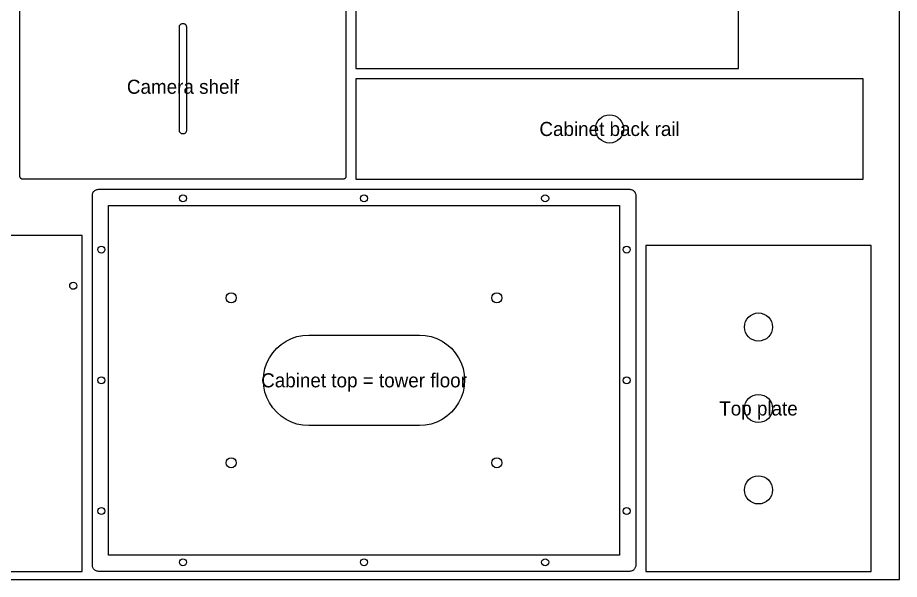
# Model space of a CAD drawing. Header units: millimetres. Extents: x 0 to 2440, y 0 to 1257.
# Drawn here: x 1564 to 2440, y 0 to 559 of the extents above; entities that cross this region are included whole.
import ezdxf
from ezdxf.enums import TextEntityAlignment as Align

# ---------------------------------------------------------------- set-up
doc = ezdxf.new("R2010")
doc.units = ezdxf.units.MM
for name, color, linetype in [('CUT_INSIDE', 5, 'Continuous'), ('CUT_OUTSIDE', 1, 'Continuous'), ('DRILL_10', 4, 'Continuous'), ('DRILL_7', 3, 'Continuous'), ('ENGRAVE_V', 2, 'Continuous'), ('LABELS', 7, 'Continuous'), ('SHEET', 8, 'Continuous')]:
    doc.layers.add(name, color=color, linetype=linetype)

msp = doc.modelspace()

# ---------------------------------------------------------------- linework, layer by layer
at = {"layer": 'CUT_INSIDE'}
for points in [[(1724.5, 549.5), (1724.53, 549.957), (1724.619, 550.406), (1724.766, 550.839), (1724.969, 551.25), (1725.223, 551.631), (1725.525, 551.975), (1725.869, 552.277), (1726.25, 552.531), (1726.661, 552.734), (1727.094, 552.881), (1727.543, 552.97), (1728, 553), (1728.457, 552.97), (1728.906, 552.881), (1729.339, 552.734), (1729.75, 552.531), (1730.131, 552.277), (1730.475, 551.975), (1730.777, 551.631), (1731.031, 551.25), (1731.234, 550.839), (1731.381, 550.406), (1731.47, 549.957), (1731.5, 549.5), (1731.5, 446.5), (1731.47, 446.043), (1731.381, 445.594), (1731.234, 445.161), (1731.031, 444.75), (1730.777, 444.369), (1730.475, 444.025), (1730.131, 443.723), (1729.75, 443.469), (1729.339, 443.266), (1728.906, 443.119), (1728.457, 443.03), (1728, 443), (1727.543, 443.03), (1727.094, 443.119), (1726.661, 443.266), (1726.25, 443.469), (1725.869, 443.723), (1725.525, 444.025), (1725.223, 444.369), (1724.969, 444.75), (1724.766, 445.161), (1724.619, 445.594), (1724.53, 446.043), (1724.5, 446.5)], [(1963, 243), (1968.874, 242.615), (1974.647, 241.467), (1980.221, 239.575), (1985.5, 236.971), (1990.394, 233.701), (1994.82, 229.82), (1998.701, 225.394), (2001.971, 220.5), (2004.575, 215.221), (2006.467, 209.647), (2007.615, 203.874), (2008, 198), (2007.615, 192.126), (2006.467, 186.353), (2004.575, 180.779), (2001.971, 175.5), (1998.701, 170.606), (1994.82, 166.18), (1990.394, 162.299), (1985.5, 159.029), (1980.221, 156.425), (1974.647, 154.533), (1968.874, 153.385), (1963, 153), (1853, 153), (1847.126, 153.385), (1841.353, 154.533), (1835.779, 156.425), (1830.5, 159.029), (1825.606, 162.299), (1821.18, 166.18), (1817.299, 170.606), (1814.029, 175.5), (1811.425, 180.779), (1809.533, 186.353), (1808.385, 192.126), (1808, 198), (1808.385, 203.874), (1809.533, 209.647), (1811.425, 215.221), (1814.029, 220.5), (1817.299, 225.394), (1821.18, 229.82), (1825.606, 233.701), (1830.5, 236.971), (1835.779, 239.575), (1841.353, 241.467), (1847.126, 242.615), (1853, 243)]]:
    msp.add_lwpolyline(points, close=True, dxfattribs=at)
for centre in [(2152, 448), (2300, 251), (2300, 170), (2300, 89)]:
    msp.add_circle(centre, 14, dxfattribs=at)
at = {"layer": 'CUT_OUTSIDE'}
for points in [[(2280, 508), (2280, 842), (1900, 842), (1900, 508)], [(2404, 398), (2404, 498), (1900, 498), (1900, 398)], [(2178, 14), (2177.949, 13.217), (2177.796, 12.447), (2177.543, 11.704), (2177.196, 11), (2176.76, 10.347), (2176.243, 9.757), (2175.653, 9.24), (2175, 8.804), (2174.296, 8.457), (2173.553, 8.204), (2172.783, 8.051), (2172, 8), (1644, 8), (1643.217, 8.051), (1642.447, 8.204), (1641.704, 8.457), (1641, 8.804), (1640.347, 9.24), (1639.757, 9.757), (1639.24, 10.347), (1638.804, 11), (1638.457, 11.704), (1638.204, 12.447), (1638.051, 13.217), (1638, 14), (1638, 382), (1638.051, 382.783), (1638.204, 383.553), (1638.457, 384.296), (1638.804, 385), (1639.24, 385.653), (1639.757, 386.243), (1640.347, 386.76), (1641, 387.196), (1641.704, 387.543), (1642.447, 387.796), (1643.217, 387.949), (1644, 388), (2172, 388), (2172.783, 387.949), (2173.553, 387.796), (2174.296, 387.543), (2175, 387.196), (2175.653, 386.76), (2176.243, 386.243), (2176.76, 385.653), (2177.196, 385), (2177.543, 384.296), (2177.796, 383.553), (2177.949, 382.783), (2178, 382)], [(1628, 8), (1628, 342), (1248, 342), (1248, 8)], [(2412, 332), (2188, 332), (2188, 8), (2412, 8)]]:
    msp.add_lwpolyline(points, close=True, dxfattribs=at)
msp.add_lwpolyline([(1890, 619), (1890, 401), (1889.986, 400.706), (1889.942, 400.415), (1889.871, 400.129), (1889.772, 399.852), (1889.646, 399.586), (1889.494, 399.333), (1889.319, 399.097), (1889.121, 398.879), (1888.903, 398.681), (1888.667, 398.506), (1888.414, 398.354), (1888.148, 398.228), (1887.871, 398.129), (1887.585, 398.058), (1887.294, 398.014), (1887, 398), (1569, 398), (1568.706, 398.014), (1568.415, 398.058), (1568.129, 398.129), (1567.852, 398.228), (1567.586, 398.354), (1567.333, 398.506), (1567.097, 398.681), (1566.879, 398.879), (1566.681, 399.097), (1566.506, 399.333), (1566.354, 399.586), (1566.228, 399.852), (1566.129, 400.129), (1566.058, 400.415), (1566.014, 400.706), (1566, 401), (1566, 579)], dxfattribs=at)
at = {"layer": 'DRILL_10'}
for centre in [(1776, 280), (2040, 280), (1776, 116), (2040, 116)]:
    msp.add_circle(centre, 5, dxfattribs=at)
at = {"layer": 'DRILL_7'}
for centre in [(1728, 379), (1908, 379), (2088, 379), (1647, 328), (2169, 328), (1619, 292), (1647, 198), (2169, 198), (1647, 68), (2169, 68), (1728, 17), (1908, 17), (2088, 17)]:
    msp.add_circle(centre, 3.5, dxfattribs=at)
at = {"layer": 'ENGRAVE_V'}
msp.add_lwpolyline([(1654, 24), (1654, 372), (2162, 372), (2162, 24), (1654, 24)], close=True, dxfattribs=at)
at = {"layer": 'SHEET'}
msp.add_lwpolyline([(0, 0), (2440, 0), (2440, 1220), (0, 1220)], close=True, dxfattribs=at)

# ---------------------------------------------------------------- texts
at = {"layer": 'LABELS'}
for s, p in [('Camera shelf', (1728, 490)), ('Cabinet back rail', (2152, 448)), ('Cabinet top = tower floor', (1908, 198)), ('Top plate', (2300, 170))]:
    msp.add_text(s, height=14, dxfattribs=at).set_placement(p, align=Align.MIDDLE_CENTER)

doc.saveas('drawing.dxf')
